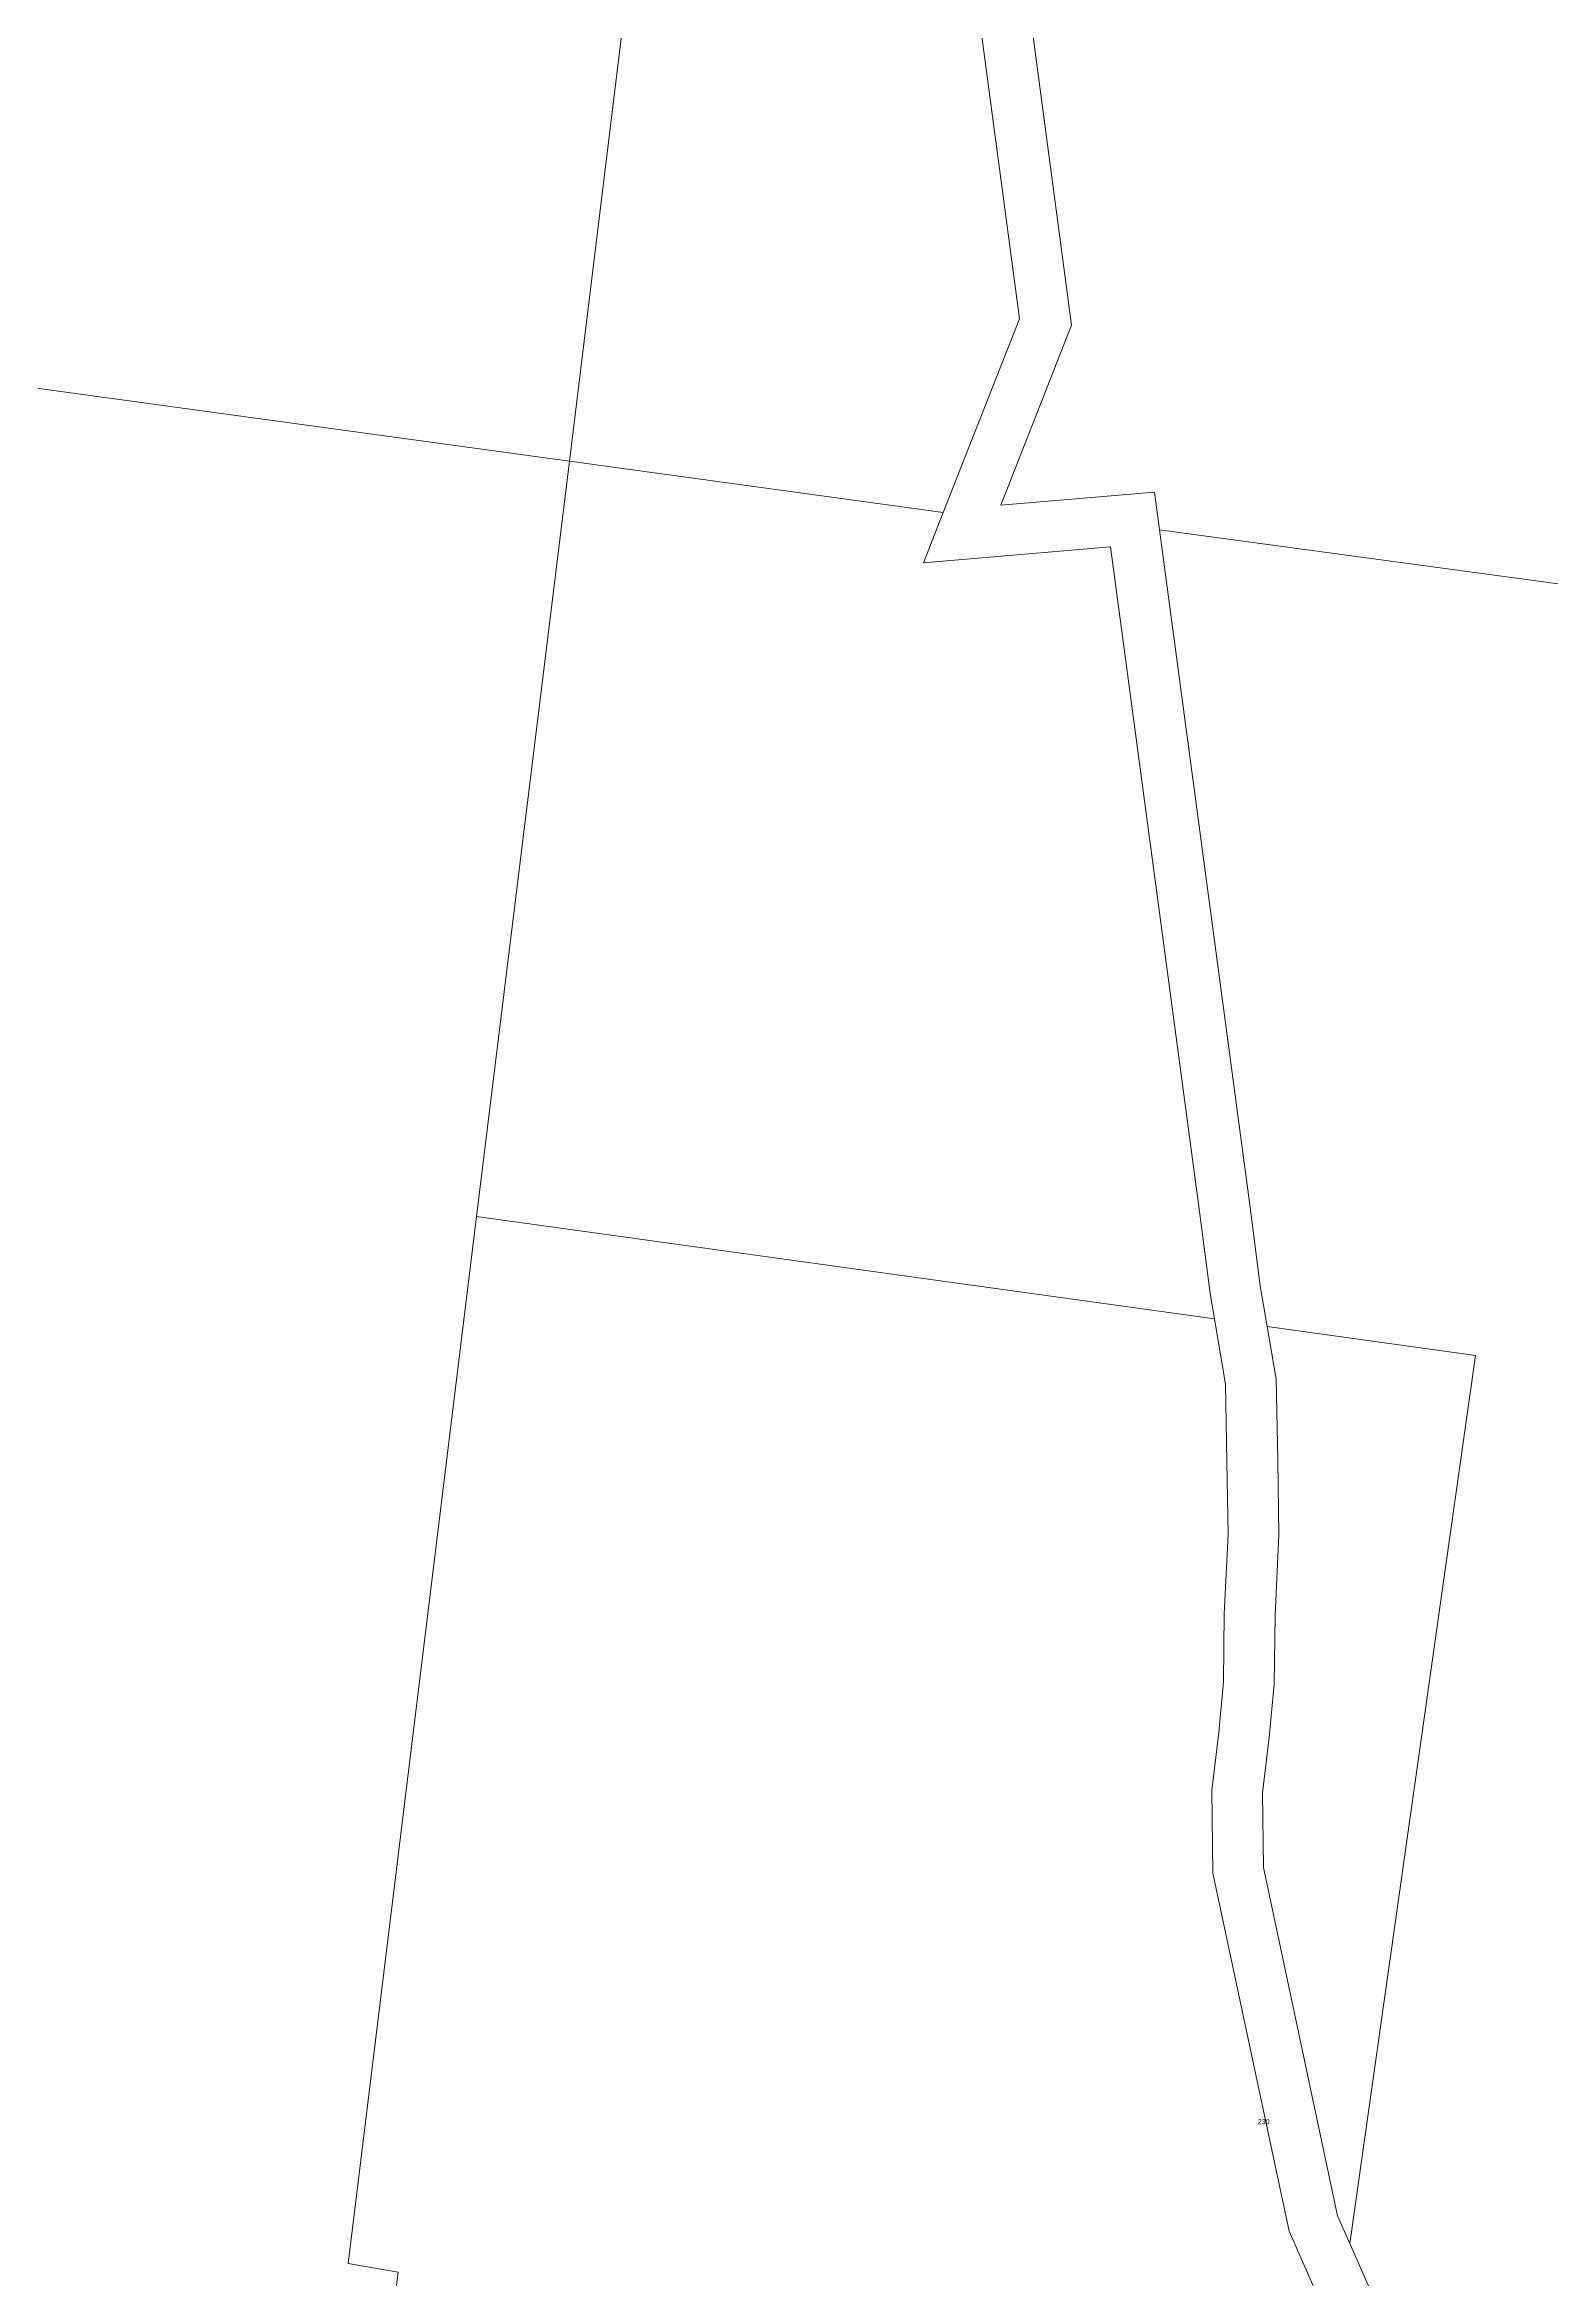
# Model space of a CAD drawing. Header units: metres. Extents: x 240566 to 246015, y 6282606 to 6289108.
# Drawn here: x 244935 to 245475, y 6285785 to 6286587 of the extents above; entities that cross this region are included whole.
import ezdxf

# ---------------------------------------------------------------- set-up
doc = ezdxf.new("R2010")
doc.units = ezdxf.units.M
doc.layers.add('Cadastre Land Parcels_SP_EXT', color=9, linetype='Continuous', lineweight=5)
doc.layers.add('Cadastre Roads_SP_EXT', color=9, linetype='Continuous', lineweight=5)
doc.styles.get("Standard").update_dxf_attribs({"font": 'arial.ttf'})

msp = doc.modelspace()

# ---------------------------------------------------------------- linework, layer by layer
at = {"layer": 'Cadastre Land Parcels_SP_EXT', "linetype": 'Continuous'}
for points in [[(244703.41, 6287317.07), (244604.6, 6287381.5), (244461.9, 6287403.67), (244370.8, 6287393.04), (244294.71, 6287289.46), (244232.32, 6287118.41), (244201.63, 6286930.12), (244198.27, 6286909.61), (244193.55, 6286880.84), (244160.46, 6286702.26), (244108.27, 6286598.86), (244104.05, 6286565.45), (244725.3, 6286491.82), (245123.03, 6286437.32), (245148.33, 6286643.67), (245148.24, 6286643.67), (244742.65, 6286692.86), (244811.29, 6287221.03), (244792.36, 6287251.16), (244703.41, 6287317.07)], [(245284.36, 6286488.33), (245255, 6286708.88), (245169.43, 6286815.83), (245148.33, 6286643.67), (245123.03, 6286437.32), (245257.01, 6286418.89), (245284.36, 6286488.33)], [(245257.01, 6286418.89), (245123.03, 6286437.32), (245089.77, 6286166.49), (245354.27, 6286129.77), (245352.64, 6286138.94), (245348.88, 6286168.36), (245317.01, 6286406.61), (245249.96, 6286400.84), (245257.01, 6286418.89)], [(245796.03, 6285991.16), (245794.52, 6286013.43), (245804.39, 6286037.34), (245816.8, 6286060.09), (245822.75, 6286070.45), (245824.93, 6286079.5), (245830.7, 6286110.85), (245851.97, 6286118.62), (245903.86, 6286202.35), (245902.98, 6286237.82), (245902.51, 6286256.71), (245940.78, 6286328.31), (245870.1, 6286340.21), (245334.51, 6286412.73), (245366.95, 6286170.73), (245370.6, 6286141.63), (245373.12, 6286127.05), (245447.85, 6286116.71), (245402.74, 6285798.28), (245428.45, 6285739.91), (245702.67, 6285700.99), (245796.03, 6285991.16)], [(245576.44, 6285549.8), (245600.7, 6285570.87), (245546.71, 6285647.58), (245435.47, 6285678.71), (245407.27, 6285742.9), (245395.15, 6285744.58), (245397.98, 6285764.08), (245380.97, 6285802.7), (245353.68, 6285931.07), (245353.26, 6285960.8), (245355.78, 6285981.52), (245357.44, 6285999.76), (245357.72, 6286024.08), (245359.11, 6286052.53), (245358.7, 6286078.6), (245358.24, 6286106.45), (245354.27, 6286129.77), (245089.77, 6286166.49), (245043.77, 6285791.1), (245061.69, 6285788.03), (245033.18, 6285569.71), (245554.39, 6285490.83), (245576.44, 6285549.8)], [(245447.85, 6286116.71), (245373.12, 6286127.05), (245376.41, 6286108.15), (245376.91, 6286078.98), (245377.33, 6286052.24), (245375.96, 6286023.56), (245375.59, 6285998.8), (245373.86, 6285979.66), (245371.42, 6285959.84), (245371.84, 6285933.1), (245398.39, 6285808.27), (245402.74, 6285798.28), (245447.85, 6286116.71)]]:
    msp.add_lwpolyline(points, close=True, dxfattribs=at)
for points in [[(245272.37, 6286716.33), (245303.01, 6286486.05), (245277.67, 6286421.55), (245332.76, 6286426.23), (245334.51, 6286412.73), (245870.1, 6286340.21), (245940.78, 6286328.31), (245955.39, 6286355.67), (245944.12, 6286377.9), (245939.87, 6286387.23), (245936.4, 6286395.35), (245934.3, 6286401.06), (245934.51, 6286410.62), (245956.76, 6286476.36), (245969.39, 6286487.24), (245968.91, 6286487.78), (245886.3, 6286564.18), (245838.89, 6286567.93), (245781.18, 6286616.57)], [(244952.33, 6284952.19), (245033.18, 6285569.71), (245061.69, 6285788.02), (245043.77, 6285791.1), (245089.77, 6286166.49), (245123.03, 6286437.32), (244725.3, 6286491.82), (244725.3, 6286491.82), (244104.05, 6286565.45), (244023.08, 6285926.27), (243807.74, 6285949.17), (243915.95, 6285851.05), (244015.68, 6285610.61), (244081.33, 6285525.67), (244101.31, 6285473.48), (244200.56, 6285460.36), (244197.74, 6285440.41), (244437.94, 6285408.5), (244382.65, 6285012.88)]]:
    msp.add_lwpolyline(points, dxfattribs=at)
at = {"layer": 'Cadastre Roads_SP_EXT', "linetype": 'Continuous'}
for points in [[(245428.45, 6285739.91), (245402.74, 6285798.28), (245398.39, 6285808.27), (245371.84, 6285933.1), (245371.41, 6285959.84), (245373.87, 6285979.66), (245375.59, 6285998.8), (245375.96, 6286023.56), (245377.33, 6286052.24), (245376.91, 6286078.98), (245376.41, 6286108.16), (245373.12, 6286127.05), (245370.6, 6286141.63), (245366.95, 6286170.73), (245334.51, 6286412.73), (245332.76, 6286426.23), (245277.67, 6286421.55), (245303.01, 6286486.04), (245272.37, 6286716.33)], [(245255, 6286708.88), (245284.36, 6286488.33), (245257.01, 6286418.89), (245249.96, 6286400.84), (245317.01, 6286406.61), (245348.88, 6286168.36), (245352.64, 6286138.94), (245354.27, 6286129.77), (245358.24, 6286106.45), (245358.7, 6286078.61), (245359.11, 6286052.53), (245357.72, 6286024.08), (245357.44, 6285999.76), (245355.78, 6285981.52), (245353.26, 6285960.8), (245353.68, 6285931.07), (245380.97, 6285802.7), (245397.98, 6285764.08)]]:
    msp.add_lwpolyline(points, dxfattribs=at)

# ---------------------------------------------------------------- texts
at = {"layer": 'Cadastre Land Parcels_SP_EXT'}
msp.add_text('230', height=1.8, dxfattribs=at).set_placement((245369.78, 6285841.08))

doc.saveas('drawing.dxf')
